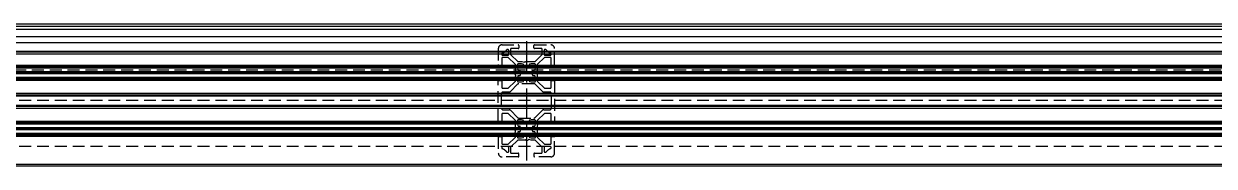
# Model space of a CAD drawing. Extents: x 0 to 4662, y -8 to 1177.
# Drawn here: x 1695 to 2331, y 185 to 261 of the extents above; entities that cross this region are included whole.
import ezdxf

# ---------------------------------------------------------------- set-up
doc = ezdxf.new("R2010")
doc.units = 0
doc.header["$LTSCALE"] = 0.5
doc.linetypes.add('CENTER', pattern=[50.8, 31.75, -6.35, 6.35, -6.35])
doc.linetypes.add('DASHED', pattern=[19.05, 12.7, -6.35])
for name, color, linetype in [('MSM_CENTER', 1, 'CENTER'), ('MSM_CONTINUOUS', 7, 'CONTINUOUS'), ('MSM_DASHED', 4, 'DASHED')]:
    doc.layers.add(name, color=color, linetype=linetype)

msp = doc.modelspace()

# ---------------------------------------------------------------- linework, layer by layer
at = {"layer": 'MSM_CENTER'}
msp.add_line((1963.8, 252), (1963.8, 188), dxfattribs=at)
at = {"layer": 'MSM_CONTINUOUS'}
for p, q in [((1137.8, 261.3), (4147.8, 261.3)), ((1095.8, 260), (4189.8, 260)), ((4086.09, 258.2), (1199.51, 258.2)), ((4083.8, 254.3), (1201.8, 254.3)), ((4083.8, 251.09), (1201.8, 251.09)), ((4083.12, 246.5), (1202.48, 246.5)), ((3970.78, 246), (1203.8, 246)), ((3967.8, 245), (1267.8, 245)), ((3965.8, 239), (1292.8, 239)), ((3965.8, 238.52), (1292.8, 238.52)), ((3965.8, 238), (1292.8, 238)), ((3965.8, 237.48), (1292.8, 237.48)), ((3965.8, 235.52), (1292.8, 235.52)), ((3965.8, 235), (1292.8, 235)), ((3965.8, 234.48), (1292.8, 234.48)), ((3965.8, 232.52), (1292.8, 232.52)), ((3965.8, 232), (1321.59, 232)), ((3965.8, 231.48), (1322.25, 231.48)), ((3965.8, 231), (1322.59, 231)), ((3965.8, 224), (1344.6, 224)), ((3965.8, 223), (1344.6, 223)), ((3965.8, 222.5), (1344.6, 222.5)), ((3965.8, 217.5), (1344.6, 217.5)), ((3965.8, 217), (1344.6, 217)), ((3965.8, 216), (1344.6, 216)), ((3965.8, 209), (1344.6, 209)), ((3965.8, 208.52), (1344.6, 208.52)), ((3965.8, 208), (1344.6, 208)), ((3965.8, 207.48), (1344.6, 207.48)), ((3965.8, 205.52), (1344.6, 205.52)), ((3965.8, 205), (1344.6, 205)), ((3965.8, 204.48), (1344.6, 204.48)), ((3965.8, 202.52), (1344.6, 202.52)), ((3965.8, 202), (1344.6, 202)), ((3965.8, 201.48), (1344.6, 201.48)), ((3965.8, 201), (1344.6, 201)), ((3965.8, 186), (1344.6, 186)), ((3965.8, 185), (1344.6, 185))]:
    msp.add_line(p, q, dxfattribs=at)
at = {"layer": 'MSM_DASHED'}
for p, q in [((1948.8, 248), (1948.8, 239.4)), ((1950.8, 250), (1959.4, 250)), ((1955.55, 244.66), (1955.55, 248)), ((1959.4, 248), (1955.55, 248)), ((1959.8, 249.6), (1959.8, 248.4)), ((1967.8, 248.4), (1967.8, 249.6)), ((1968.2, 250), (1976.8, 250)), ((1972.05, 248), (1968.2, 248)), ((1972.05, 248), (1972.05, 244.66)), ((1978.8, 239.4), (1978.8, 248)), ((1950.6, 245.12), (1950.6, 244.95)), ((1950.8, 239.4), (1950.8, 243.25)), ((1954.14, 243.25), (1950.8, 243.25)), ((1951.1, 244.45), (1953.85, 244.45)), ((1953.85, 247.5), (1953.6, 247.5)), ((1954.14, 243.25), (1957.8, 239.59)), ((1954.35, 244.95), (1954.35, 247)), ((1959.21, 241), (1955.55, 244.66)), ((1972.05, 244.66), (1968.39, 241)), ((1969.8, 239.59), (1973.46, 243.25)), ((1973.25, 247), (1973.25, 244.95)), ((1976.8, 243.25), (1973.46, 243.25)), ((1974, 247.5), (1973.75, 247.5)), ((1973.75, 244.45), (1976.5, 244.45)), ((1976.8, 243.25), (1976.8, 239.4)), ((1977, 244.95), (1977, 245.12)), ((1137.8, 236.7), (4147.8, 236.7)), ((1950.4, 239), (1949.2, 239)), ((1957.8, 239.59), (1957.8, 235.65)), ((1958.1, 235), (1957.87, 235.4)), ((1959, 239.4), (1959, 237.66)), ((1959.01, 237.59), (1959.16, 236.82)), ((1959.21, 241), (1961.3, 241)), ((1961.14, 239.8), (1959.4, 239.8)), ((1959.55, 236.5), (1960.16, 236.5)), ((1961.98, 239.64), (1961.21, 239.79)), ((1961.3, 241), (1962.58, 240.75)), ((1962.3, 238.64), (1962.3, 239.25)), ((1962.58, 240.75), (1962.9, 240.93)), ((1963.4, 240.93), (1963.8, 240.7)), ((1963.8, 240.7), (1964.2, 240.93)), ((1964.45, 241), (1968.39, 241)), ((1965.3, 239.25), (1965.3, 238.64)), ((1966.39, 239.79), (1965.62, 239.64)), ((1968.2, 239.8), (1966.46, 239.8)), ((1967.44, 236.5), (1968.05, 236.5)), ((1968.44, 236.82), (1968.59, 237.59)), ((1968.6, 237.66), (1968.6, 239.4)), ((1969.73, 235.4), (1969.5, 235)), ((1969.55, 236.22), (1969.8, 237.5)), ((1969.73, 235.9), (1969.55, 236.22)), ((1969.8, 237.5), (1969.8, 239.59)), ((1978.4, 239), (1977.2, 239)), ((1948.8, 209.4), (1948.8, 230.6)), ((1949.2, 231), (1950.4, 231)), ((1950.8, 226.75), (1950.8, 230.6)), ((1957.8, 230.41), (1954.14, 226.75)), ((1959.12, 228.91), (1955.26, 225.04)), ((1958.05, 233.78), (1957.8, 232.5)), ((1957.8, 232.5), (1957.8, 230.41)), ((1957.87, 234.6), (1958.1, 235)), ((1958.05, 233.78), (1957.87, 234.1)), ((1959, 232.34), (1959, 230.6)), ((1959.16, 233.18), (1959.01, 232.41)), ((1959.4, 230.2), (1961.14, 230.2)), ((1960.16, 233.5), (1959.55, 233.5)), ((1967.77, 229.2), (1959.83, 229.2)), ((1961.21, 230.21), (1961.98, 230.36)), ((1962.3, 230.75), (1962.3, 231.36)), ((1965.3, 231.36), (1965.3, 230.75)), ((1965.62, 230.36), (1966.39, 230.21)), ((1966.46, 230.2), (1968.2, 230.2)), ((1968.05, 233.5), (1967.44, 233.5)), ((1968.59, 232.41), (1968.44, 233.18)), ((1972.34, 225.04), (1968.48, 228.91)), ((1968.6, 230.6), (1968.6, 232.34)), ((1969.5, 235), (1969.73, 234.6)), ((1969.8, 230.41), (1969.8, 234.35)), ((1973.46, 226.75), (1969.8, 230.41)), ((1976.8, 230.6), (1976.8, 226.75)), ((1977.2, 231), (1978.4, 231)), ((1978.8, 230.6), (1978.8, 209.4)), ((1950.4, 223.75), (1950.4, 216.25)), ((1950.8, 226.75), (1954.14, 226.75)), ((1954.55, 224.75), (1951.4, 224.75)), ((1976.2, 224.75), (1973.05, 224.75)), ((1973.46, 226.75), (1976.8, 226.75)), ((1977.2, 216.25), (1977.2, 223.75)), ((1254.81, 220.3), (3977.96, 220.3)), ((1950.8, 209.4), (1950.8, 213.25)), ((1954.14, 213.25), (1950.8, 213.25)), ((1951.4, 215.25), (1954.55, 215.25)), ((1954.14, 213.25), (1957.8, 209.59)), ((1955.26, 214.96), (1959.12, 211.09)), ((1961.14, 209.8), (1959.4, 209.8)), ((1959.83, 210.8), (1967.77, 210.8)), ((1961.98, 209.64), (1961.21, 209.79)), ((1966.39, 209.79), (1965.62, 209.64)), ((1968.2, 209.8), (1966.46, 209.8)), ((1968.48, 211.09), (1972.34, 214.96)), ((1969.8, 209.59), (1973.46, 213.25)), ((1973.05, 215.25), (1976.2, 215.25)), ((1976.8, 213.25), (1973.46, 213.25)), ((1976.8, 213.25), (1976.8, 209.4)), ((1950.4, 209), (1949.2, 209)), ((1957.8, 209.59), (1957.8, 205.65)), ((1957.8, 202.5), (1958.05, 203.78)), ((1958.1, 205), (1957.87, 205.4)), ((1957.87, 204.6), (1958.1, 205)), ((1958.05, 203.78), (1957.87, 204.1)), ((1959, 209.4), (1959, 207.66)), ((1959.01, 207.59), (1959.16, 206.82)), ((1959.55, 206.5), (1960.16, 206.5)), ((1960.16, 203.5), (1959.55, 203.5)), ((1962.3, 208.64), (1962.3, 209.25)), ((1965.3, 209.25), (1965.3, 208.64)), ((1967.44, 206.5), (1968.05, 206.5)), ((1968.05, 203.5), (1967.44, 203.5)), ((1968.44, 206.82), (1968.59, 207.59)), ((1968.6, 207.66), (1968.6, 209.4)), ((1969.73, 205.4), (1969.5, 205)), ((1969.5, 205), (1969.73, 204.6)), ((1969.8, 207.5), (1969.55, 206.22)), ((1969.55, 206.22), (1969.73, 205.9)), ((1969.8, 207.5), (1969.8, 209.59)), ((1969.8, 200.41), (1969.8, 204.35)), ((1978.4, 209), (1977.2, 209)), ((1948.8, 200.6), (1948.8, 192)), ((1949.2, 201), (1950.4, 201)), ((1950.8, 196.75), (1950.8, 200.6)), ((1957.8, 200.41), (1954.14, 196.75)), ((1955.55, 195.34), (1959.21, 199)), ((1957.8, 202.5), (1957.8, 200.41)), ((1959, 202.34), (1959, 200.6)), ((1959.16, 203.18), (1959.01, 202.41)), ((1963.15, 199), (1959.21, 199)), ((1959.4, 200.2), (1961.14, 200.2)), ((1961.21, 200.21), (1961.98, 200.36)), ((1962.3, 200.75), (1962.3, 201.36)), ((1963.8, 199.3), (1963.4, 199.07)), ((1964.2, 199.07), (1963.8, 199.3)), ((1965.02, 199.25), (1964.7, 199.07)), ((1966.3, 199), (1965.02, 199.25)), ((1965.3, 201.36), (1965.3, 200.75)), ((1965.62, 200.36), (1966.39, 200.21)), ((1968.39, 199), (1966.3, 199)), ((1966.46, 200.2), (1968.2, 200.2)), ((1968.39, 199), (1972.05, 195.34)), ((1968.59, 202.41), (1968.44, 203.18)), ((1968.6, 200.6), (1968.6, 202.34)), ((1973.46, 196.75), (1969.8, 200.41)), ((1976.8, 200.6), (1976.8, 196.75)), ((1977.2, 201), (1978.4, 201)), ((1978.8, 192), (1978.8, 200.6)), ((1254.81, 195.7), (3977.96, 195.7)), ((1254.81, 195.7), (3977.96, 195.7)), ((1950.6, 195.05), (1950.6, 194.88)), ((1950.8, 196.75), (1954.14, 196.75)), ((1953.85, 195.55), (1951.1, 195.55)), ((1953.6, 192.5), (1953.85, 192.5)), ((1954.35, 193), (1954.35, 195.05)), ((1955.55, 192), (1955.55, 195.34)), ((1955.55, 192), (1959.4, 192)), ((1959.8, 190.4), (1959.8, 191.6)), ((1967.8, 191.6), (1967.8, 190.4)), ((1968.2, 192), (1972.05, 192)), ((1972.05, 195.34), (1972.05, 192)), ((1973.25, 195.05), (1973.25, 193)), ((1973.46, 196.75), (1976.8, 196.75)), ((1976.5, 195.55), (1973.75, 195.55)), ((1973.75, 192.5), (1974, 192.5)), ((1977, 194.88), (1977, 195.05)), ((1959.4, 190), (1950.8, 190)), ((1976.8, 190), (1968.2, 190))]:
    msp.add_line(p, q, dxfattribs=at)
for centre, radius, start, end in [((1950.8, 248), 2, 90, 180), ((1959.4, 249.6), 0.4, 0, 90), ((1959.4, 248.4), 0.4, 270, 0), ((1968.2, 249.6), 0.4, 90, 180), ((1968.2, 248.4), 0.4, 180, 270), ((1976.8, 248), 2, 0, 90), ((1951.1, 245.12), 0.5, 109.85389, 180), ((1951.1, 244.95), 0.5, 180, 270), ((1949.3, 250.1), 4.8, 289.85389, 324.20367), ((1953.6, 247), 0.5, 90, 144.20367), ((1953.85, 247), 0.5, 0, 90), ((1953.85, 244.95), 0.5, 270, 0), ((1973.75, 247), 0.5, 90, 180), ((1973.75, 244.95), 0.5, 180, 270), ((1974, 247), 0.5, 35.79634, 90), ((1978.3, 250.1), 4.8, 215.79632, 250.14611), ((1976.5, 244.95), 0.5, 270, 0), ((1976.5, 245.12), 0.5, 0, 70.14613), ((1949.2, 239.4), 0.4, 180, 270), ((1950.4, 239.4), 0.4, 270, 0), ((1958.3, 235.65), 0.5, 180, 210), ((1959.4, 239.4), 0.4, 90, 180), ((1959.4, 237.66), 0.4, 180, 191), ((1959.55, 236.9), 0.4, 191, 270), ((1960.16, 236.1), 0.4, 343.17354, 90.00002), ((1963.8, 235), 3.4, 163.17355, 196.82645), ((1961.14, 239.4), 0.4, 79, 90), ((1961.9, 239.25), 0.4, 0, 79), ((1962.7, 238.64), 0.4, 180, 286.82645), ((1963.8, 235), 3.4, 73.17355, 106.82645), ((1963.15, 240.5), 0.5, 60, 120), ((1964.45, 240.5), 0.5, 90, 120), ((1964.9, 238.64), 0.4, 253.17355, 0), ((1965.7, 239.25), 0.4, 101, 180), ((1966.46, 239.4), 0.4, 90, 101), ((1967.44, 236.1), 0.4, 90, 196.82645), ((1963.8, 235), 3.4, 343.17355, 16.82645), ((1968.05, 236.9), 0.4, 270, 349), ((1968.2, 239.4), 0.4, 0, 90), ((1968.2, 237.66), 0.4, 349, 0), ((1969.3, 235.65), 0.5, 330, 30), ((1977.2, 239.4), 0.4, 180, 270), ((1978.4, 239.4), 0.4, 270, 0), ((1949.2, 230.6), 0.4, 90, 180), ((1950.4, 230.6), 0.4, 0, 90), ((1958.3, 234.35), 0.5, 150, 210), ((1959.4, 232.34), 0.4, 169, 180), ((1959.4, 230.6), 0.4, 180, 270), ((1959.83, 228.2), 1, 90, 135), ((1959.55, 233.1), 0.4, 90, 169), ((1960.16, 233.9), 0.4, 270, 16.82645), ((1961.14, 230.6), 0.4, 270, 281), ((1961.9, 230.75), 0.4, 281, 0), ((1962.7, 231.36), 0.4, 73.17355, 180), ((1963.8, 235), 3.4, 253.17355, 286.82645), ((1964.9, 231.36), 0.4, 0, 106.82645), ((1965.7, 230.75), 0.4, 180, 259), ((1966.46, 230.6), 0.4, 259, 270), ((1967.44, 233.9), 0.4, 163.17355, 270), ((1967.77, 228.2), 1, 45, 90), ((1968.05, 233.1), 0.4, 11, 90), ((1968.2, 230.6), 0.4, 270, 0), ((1968.2, 232.34), 0.4, 0, 11), ((1969.3, 234.35), 0.5, 0, 30), ((1977.2, 230.6), 0.4, 90, 180), ((1978.4, 230.6), 0.4, 0, 90), ((1951.4, 223.75), 1, 90, 180), ((1954.55, 225.75), 1, 270, 315), ((1973.05, 225.75), 1, 225, 270), ((1976.2, 223.75), 1, 0, 90), ((1951.4, 216.25), 1, 180, 270), ((1976.2, 216.25), 1, 270, 0), ((1954.55, 214.25), 1, 45, 90), ((1959.4, 209.4), 0.4, 90, 180), ((1959.83, 211.8), 1, 225, 270), ((1961.14, 209.4), 0.4, 79, 90), ((1966.46, 209.4), 0.4, 90, 101), ((1967.77, 211.8), 1, 270, 315), ((1968.2, 209.4), 0.4, 0, 90), ((1973.05, 214.25), 1, 90, 135), ((1949.2, 209.4), 0.4, 180, 270), ((1950.4, 209.4), 0.4, 270, 0), ((1958.3, 205.65), 0.5, 180, 210), ((1958.3, 204.35), 0.5, 150, 210), ((1959.4, 207.66), 0.4, 180, 191), ((1959.55, 206.9), 0.4, 191, 270), ((1959.55, 203.1), 0.4, 90, 169), ((1960.16, 206.1), 0.4, 343.17355, 90), ((1960.16, 203.9), 0.4, 270, 16.82645), ((1963.8, 205), 3.4, 163.17355, 196.82645), ((1961.9, 209.25), 0.4, 0, 79), ((1962.7, 208.64), 0.4, 180, 286.82645), ((1963.8, 205), 3.4, 73.17355, 106.82645), ((1964.9, 208.64), 0.4, 253.17355, 0), ((1965.7, 209.25), 0.4, 101, 180), ((1967.44, 206.1), 0.4, 90, 196.82645), ((1967.44, 203.9), 0.4, 163.17355, 270), ((1963.8, 205), 3.4, 343.17355, 16.82645), ((1968.05, 206.9), 0.4, 270, 349), ((1968.05, 203.1), 0.4, 11, 90), ((1968.2, 207.66), 0.4, 349, 0), ((1969.3, 205.65), 0.5, 330, 30), ((1969.3, 204.35), 0.5, 0.00003, 30.00007), ((1977.2, 209.4), 0.4, 180, 270), ((1978.4, 209.4), 0.4, 270, 0), ((1949.2, 200.6), 0.4, 90.00437, 180), ((1950.4, 200.6), 0.4, 0, 90), ((1959.4, 202.34), 0.4, 169, 180), ((1959.4, 200.6), 0.4, 180, 270), ((1961.14, 200.6), 0.4, 270, 281), ((1961.9, 200.75), 0.4, 281, 0), ((1962.7, 201.36), 0.4, 73.17356, 180), ((1963.8, 205), 3.4, 253.17355, 286.82645), ((1963.15, 199.5), 0.5, 270, 300), ((1964.45, 199.5), 0.5, 240, 300), ((1964.9, 201.36), 0.4, 0, 106.82645), ((1965.7, 200.75), 0.4, 180, 259), ((1966.46, 200.6), 0.4, 259, 270), ((1968.2, 200.6), 0.4, 270, 0), ((1968.2, 202.34), 0.4, 0, 11), ((1977.2, 200.6), 0.4, 90.00437, 180), ((1978.4, 200.6), 0.4, 0, 90), ((1950.8, 192), 2, 180, 270), ((1951.1, 195.05), 0.5, 90, 180), ((1951.1, 194.88), 0.5, 180, 250.14613), ((1949.3, 189.9), 4.8, 35.79632, 70.14611), ((1953.6, 193), 0.5, 215.79634, 270), ((1953.85, 195.05), 0.5, 0, 90), ((1953.85, 193), 0.5, 270, 0), ((1959.4, 191.6), 0.4, 0, 90), ((1968.2, 191.6), 0.4, 90, 180), ((1973.75, 195.05), 0.5, 90, 180), ((1973.75, 193), 0.5, 180, 270), ((1974, 193), 0.5, 270, 324.20367), ((1978.3, 189.9), 4.8, 109.85388, 144.20367), ((1976.5, 195.05), 0.5, 0, 90), ((1976.5, 194.88), 0.5, 289.85389, 0), ((1976.8, 192), 2, 270, 0), ((1959.4, 190.4), 0.4, 270, 0), ((1968.2, 190.4), 0.4, 180, 270)]:
    msp.add_arc(centre, radius, start, end, dxfattribs=at)

doc.saveas('drawing.dxf')
